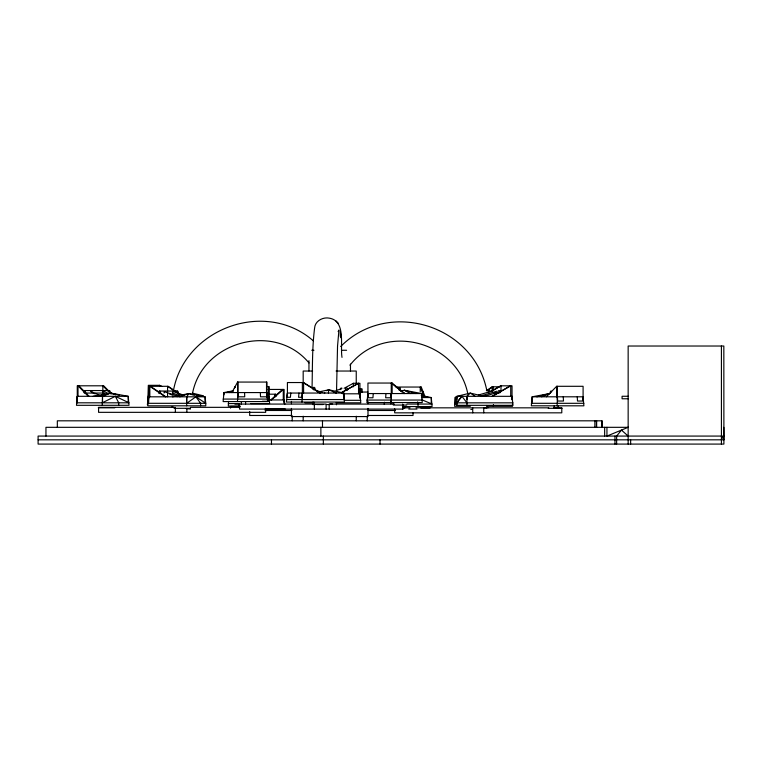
<?xml version="1.0" encoding="UTF-8"?>
<svg xmlns="http://www.w3.org/2000/svg" width="762" height="762" viewBox="0 0 762 762"><rect width="100%" height="100%" fill="white"/><g stroke="black" fill="none" stroke-linecap="round" stroke-linejoin="round"><path stroke-width="1.14" d="M466.973 405.327L466.973 396.326L470.24 393.078L483.832 396.326M723.833 427.32L723.9 436.074L38.1 436.074L38.1 444.084L723.9 444.084L723.833 346.024L628.155 346.024L628.155 444.084M336.461 404.803L336.471 402.45M336.518 391.849L337.537 346.186L338.947 330.022L338.137 331.575M480.784 395.926L496.738 391.249M205.073 403.308L205.073 396.812L188.871 393.554L186.728 396.812L186.661 403.308L195.901 396.812L205.759 403.308L205.759 405.813L147.857 405.813L148.723 396.812L205.073 396.812L205.759 403.308L147.857 403.308M312.058 387.182C312.553 367.475 312.106 347.634 314.601 328.041C314.973 321.774 321.212 317.802 327.089 317.916C346.681 318.916 339.9 344.672 342.005 357.388M102.26 405.308L102.518 396.307L110.681 393.059L128.216 396.307L129.016 405.308L76.476 405.308L77.267 396.307L128.216 396.307L128.216 402.812M77.019 400.536L77.267 396.307M367.941 393.554L366.874 402.555L422.253 402.555L421.71 393.554L367.941 393.554L367.636 397.774L372.942 397.774L373.237 393.554M385.953 393.554L385.658 397.774L390.963 397.774L391.258 393.554L391.163 402.555M404.708 393.554L404.289 392.868L403.622 393.544M148.352 401.031L148.723 396.812M422.824 392.725L423.091 391.801L423.224 394.135M287.417 393.049L286.398 402.06L344.386 402.06L343.91 393.049L287.417 393.049L287.007 397.278L290.408 397.278L290.817 393.049M298.971 393.049L298.561 397.278L301.962 397.278L302.371 393.049L301.971 402.06M147.876 400.06L148.323 385.324L159.696 385.324L161.735 386.496M384.286 404.384L384.515 402.222M470.325 406.308L454.6 406.308L455.285 397.307L457.6 396.84M532.152 402.222L532.152 396.802L583.092 396.802L583.883 405.813L531.343 405.813L532.152 396.802L549.678 393.554L541.591 396.802M223.952 394.745L223.952 392.573L266.929 392.573L267.595 401.574L223.133 401.574L223.952 392.573L233.067 390.839M239.878 406.06L228.286 406.06L228.552 401.393M328.374 393.049L328.793 389.801L343.91 393.049L343.91 398.469M148.323 395.83L147.38 404.832M340.29 336.423L340.29 331.441M173.641 389.515C185.823 327.86 265.824 299.142 313.382 340.9M192.472 393.621C202.282 341.147 274.872 321.64 309.001 362.96M324.126 392.868L324.745 392.468L324.555 393.535M176.984 396.64L177.498 396.126L177.813 396.631M102.47 391.601L103.432 391.02L108.433 393.602M231.877 392.573L237.592 382.067L266.929 382.067L266.929 396.907M491.719 391.239L500.996 385.82L500.996 391.658M466.973 402.831L461.943 396.326L456.895 402.831L456.895 405.327M349.977 365.188C383.772 321.84 457.4 340.462 467.887 394.116M461.943 396.326L456.505 402.831L456.505 405.327L512.978 405.327L512.035 396.326L456.924 396.326L456.505 402.831L512.978 402.831M546.383 396.802L556.66 386.296L583.092 386.296L583.092 400.06M164.44 392.782L163.83 392.792M173.041 392.868L172.317 392.878M270.7 399.945L282.483 389.439M271.491 399.945L283.273 389.439L283.273 399.945M340.652 346.548C387.944 298.723 473.097 324.25 486.718 390.011M90.783 391.325L100.241 395.716L99.498 395.83M486.385 390.735L492.176 386.801L499.634 386.801M486.985 390.735L492.785 386.801M359.007 390.173L360.95 388.944L360.95 392.44M491.49 391.077L500.663 385.82L512.035 385.82L512.035 399.574M492.052 396.326L510.388 385.82M492.376 396.326L510.721 385.82L510.721 396.326M344.129 388.268L353.368 383.296L353.368 386.801M341.262 392.697L358.378 383.296M341.433 392.697L358.55 383.296L358.55 393.802M102.26 402.812L115.367 396.307L129.016 402.812L76.476 402.812M326.65 390.725L328.793 389.801L336.252 393.049M628.155 427.32L606.943 436.074L606.943 427.32M179.727 396.812L188.871 393.554L192.957 395.002M478.479 395.002L490.699 391.468M484.67 396.164L496.9 392.63M401.279 391.182L404.47 390.296L421.71 393.554L421.71 397.888M336.118 390.42L341.528 388.915M229.21 392.573L232.439 391.687M97.869 396.307L110.681 393.059L119.272 395.221M536.8 396.802L549.678 393.554M226.543 392.573L233.239 391.077M317.811 392.125L328.793 389.801M164.259 391.649L177.613 396.154M172.517 396.812L188.871 393.554M400.974 390.954L404.47 390.296L416.1 393.554M93.078 396.307L110.681 393.059L113.719 394.278M470.83 409.451L472.345 409.289M483.841 408.051L488.613 407.537M311.734 350.272L313.934 350.272M342.243 350.272L346.596 350.272M312.62 371.037L303.181 371.037L303.181 383.343M336.09 371.037L356.245 371.037L356.245 383.877M320.497 393.049L303.59 382.543L287.417 382.543L287.417 396.307M404.546 393.554L392.154 383.048L367.941 383.048L367.941 396.802M353.197 383.296L359.931 383.296L359.931 398.135M266.624 386.553L268.996 386.553L268.996 401.393M396.097 387.048L421.224 387.048L425.015 396.507M359.855 388.944L362.14 388.944L362.14 392.44M268.072 389.439L284.121 389.439L284.121 403.193M84.563 390.554L109.414 390.554M159.544 391.058A1.248 0.991 -90 0 1 160.401 392.935A1.248 0.991 -90 0 1 158.677 392.935A1.248 0.991 -90 0 1 159.544 391.058L177.279 391.058M358.807 392.049L367.989 392.049M85.754 393.059L92.85 393.059M95.212 393.059L104.68 393.059M493.738 393.078L496.986 393.078M342.795 393.802L359.931 393.802L360.788 402.803L336.194 402.803M268.415 394.192L275.406 394.192M196.32 395.83L203.444 395.83L192.338 393.116M628.336 396.269L622.087 396.269L622.087 398.774L628.336 398.774M266.748 397.059L268.996 397.059L269.615 403.565L250.679 403.565M457.629 397.307L455.285 397.307L455.285 403.803M422.167 397.554L431.263 397.554L432.083 406.556L402.431 406.556M223.133 399.078L267.595 399.078M286.398 399.555L344.386 399.555M268.062 399.945L284.121 399.945L284.826 404.279M366.874 400.06L422.253 400.06M344.395 400.307L360.788 400.307M262.376 401.288L269.091 401.288L268.996 397.059M304.876 402.803L311.877 402.803M531.343 403.308L583.883 403.308M228.286 403.565L238.839 403.565L238.839 406.06M454.6 403.803L456.952 403.803M406.927 404.06L432.083 404.06L421.681 399.717M234.886 404.079L312.772 404.079M394.383 404.079L329.194 404.079L329.194 409.089M315.173 404.555L312.753 404.555L312.753 402.184M316.878 404.555L323.136 404.555M326.841 404.555L329.26 404.555M406.775 405.06L393.335 405.06L393.335 402.555M240.182 406.451L230.553 406.451L230.553 408.118M487.518 406.308L512.502 406.308L512.502 403.803M174.308 407.337L98.574 407.337L98.574 412.337L265.671 412.337L265.671 408.337M190.405 407.337L239.801 407.337M98.26 407.813L114.757 407.813M402.927 407.832L410.061 407.832M415.976 407.832L548.783 407.832M553.507 407.832L561.784 407.832L561.784 412.833L394.687 412.833L394.687 408.832M402.631 407.975L404.889 407.975M420.805 407.975L430.101 407.975L430.101 406.308M174.069 408.318L190.462 408.318M548.249 408.308L559.918 408.308M560.832 408.308L562.099 408.308M265.081 408.956L285.178 408.956M408.746 409.061L416.995 409.061M265.109 410.48L291.998 410.48M368.094 410.48L395.297 410.48M291.998 415.481L249.688 415.481L249.688 411.48M368.094 415.481L413.033 415.481L413.033 412.48M628.336 427.32L45.949 427.32L45.949 436.074M38.1 439.826L723.9 439.826M330.013 403.917L332.603 404.079M171.755 407.041L173.031 407.175M186.042 408.575L190.481 409.051M421.234 395.602L431.263 397.554L431.263 404.06M422.519 396.05L428.215 397.307M422.043 396.202L424.177 396.745M315.601 390.277L322.221 392.354M480.917 395.516L481.451 396.526M173.098 391.525L184.033 395.278M172.498 393.087L179.06 395.335M169.707 394.183L172.984 395.307M91.135 391.801L95.012 393.802M404.47 390.296L410.327 393.554M159.363 385.324L161.401 386.496M303.095 382.543L320.002 393.049M475.278 396.326L470.24 393.078L456.924 396.326L456.924 399.574M192.634 394.202L194.3 395.288M175.917 391.554L168.183 386.305L148.723 386.305L148.723 402.231M177.851 392.868L179.784 394.183M175.308 391.554L167.573 386.305L167.573 390.973M177.241 392.868L179.175 394.183M150.447 386.305L165.906 396.812M165.306 396.812L149.838 386.305L149.838 396.812M391.382 383.048L397.573 388.296M399.345 389.801L402.003 392.049M628.155 436.074L621.468 430.082L616.629 436.074L616.629 444.084M338.414 323.412L335.756 320.735M111.604 393.887L103.699 385.801L77.267 385.801L77.267 402.812M110.757 393.887L102.851 385.801L102.851 395.135M78.857 385.801L89.135 396.307M88.287 396.307L78.01 385.801L78.01 396.307M195.901 396.812L200.596 403.308L200.596 405.813M721.423 436.074L723.833 439.826L723.833 436.074M115.367 396.307L118.71 402.812L118.71 405.308M424.034 396.507L420.243 387.048L420.243 391.716M417.605 401.888L418.167 406.556M235.096 387.448L234.686 386.867L234.42 388.391M511.921 399.469L511.635 397.307L511.826 399.412M359.931 393.802L360.397 398.031M512.035 396.326L512.483 400.555M284.121 399.945L284.34 403.117M583.092 396.802L583.349 401.031L577.501 401.031L577.253 396.802M563.242 396.802L563.489 401.031L557.651 401.031L557.403 396.802L557.127 405.813M266.929 392.573L267.071 396.802L260.499 396.802L260.356 392.573M244.583 392.573L244.716 396.802L238.144 396.802L238.001 392.573L237.477 401.574M721.423 346.024L721.423 444.084M630.641 439.826L630.641 444.084M614.972 436.074L614.972 444.084M604.647 427.32L604.647 436.074M602.094 427.32L602.094 420.815L57.331 420.815L57.331 427.32M601.847 420.815L601.847 427.32M596.646 420.815L596.646 427.32M596.398 420.815L596.398 427.32M594.865 420.815L594.865 427.32M558.26 405.813L558.26 408.308M557.403 386.296L557.403 400.06M556.66 386.296L556.66 396.802M554.174 405.936L554.174 408.308M493.405 404.641L493.405 406.308M493.3 386.801L493.3 390.296M492.176 386.801L492.176 391.468M486.708 405.46L486.708 407.832M483.746 407.832L483.746 412.833M472.735 407.832L472.735 412.833M466.973 396.326L466.973 399.574M421.224 387.048L421.224 389.382M403.146 405.079L403.146 409.089L239.516 409.089L239.516 404.079M402.679 404.079L402.679 409.089M392.154 383.048L392.154 393.554M391.258 383.048L391.258 397.888M390.839 401.498L390.839 403.87M380.028 439.826L380.028 444.084M367.989 401.393L367.989 403.727M367.989 408.394L367.989 416.566L291.446 416.566L291.446 408.394M367.236 416.214L367.236 420.815M356.245 416.214L356.245 420.815M350.472 364.122L350.472 371.037M340.709 333.927L340.709 337.699M326.117 409.089L326.117 404.079L314.363 404.079L314.363 409.089M323.355 436.074L323.355 444.084M322.488 420.815L322.488 427.32M320.878 427.32L320.878 436.074M313.858 402.06L313.858 404.555M308.953 360.655L308.953 371.037M303.59 382.543L303.59 393.049M303.181 416.214L303.181 420.815M302.371 382.543L302.371 398.469M292.189 416.214L292.189 420.815M291.446 401.393L291.446 403.727M271.462 439.826L271.462 444.084M268.691 386.553L268.691 397.059M266.519 382.067L266.519 392.573M245.602 401.574L245.602 404.079M241.335 401.707L241.335 404.079M238.001 382.067L238.001 396.907M237.592 382.067L237.592 392.573M186.871 408.337L186.871 412.337M186.728 396.812L186.661 405.813M175.365 407.337L175.365 412.337M167.573 393.306L167.573 396.812M102.518 396.307L102.518 402.812M550.488 393.182A1.248 0.657 -90 0 1 550.621 391.22A1.248 0.657 -90 0 1 551.593 391.973M488.833 392.906A1.248 1.181 -90 0 1 488.585 390.935A1.248 1.181 -90 0 1 490.442 391.201M498.834 393.03A1.248 1.181 -90 0 1 498.119 391.201A1.248 1.181 -90 0 1 499.977 390.935A1.248 1.181 -90 0 1 499.729 392.906M340.233 389.62A1.248 1.229 -90 0 1 342.033 388.22M346.281 390.506A1.248 1.229 -90 0 1 345.415 388.972A1.248 1.229 -90 0 1 346.92 388.087A1.248 1.229 -90 0 1 347.796 389.62M347.224 390.382A1.248 1.229 -90 0 1 346.92 390.506M108.842 391.182A1.248 0.657 90 0 1 109.985 391.182A1.248 0.657 90 0 1 109.414 393.059M176.784 391.22A1.248 0.991 90 0 1 178.137 391.678A1.248 0.991 90 0 1 177.775 393.392M275.206 396.65A1.248 0.762 -90 0 1 274.777 394.726A1.248 0.762 -90 0 1 276.025 394.726A1.248 0.762 -90 0 1 275.596 396.65M314.849 389.172A1.248 1.086 -90 0 0 313.906 387.296A1.248 1.086 -90 0 0 312.963 389.172A1.248 1.086 -90 0 0 314.849 389.172M400.174 389.934A1.248 0.8 -90 0 0 399.821 387.839A1.248 0.8 -90 0 0 398.84 389.372A1.248 0.8 -90 0 0 400.174 389.934M83.991 391.182A1.248 0.657 90 0 0 84.563 393.059A1.248 0.657 90 0 0 85.144 391.182A1.248 0.657 90 0 0 83.991 391.182"/></g></svg>
